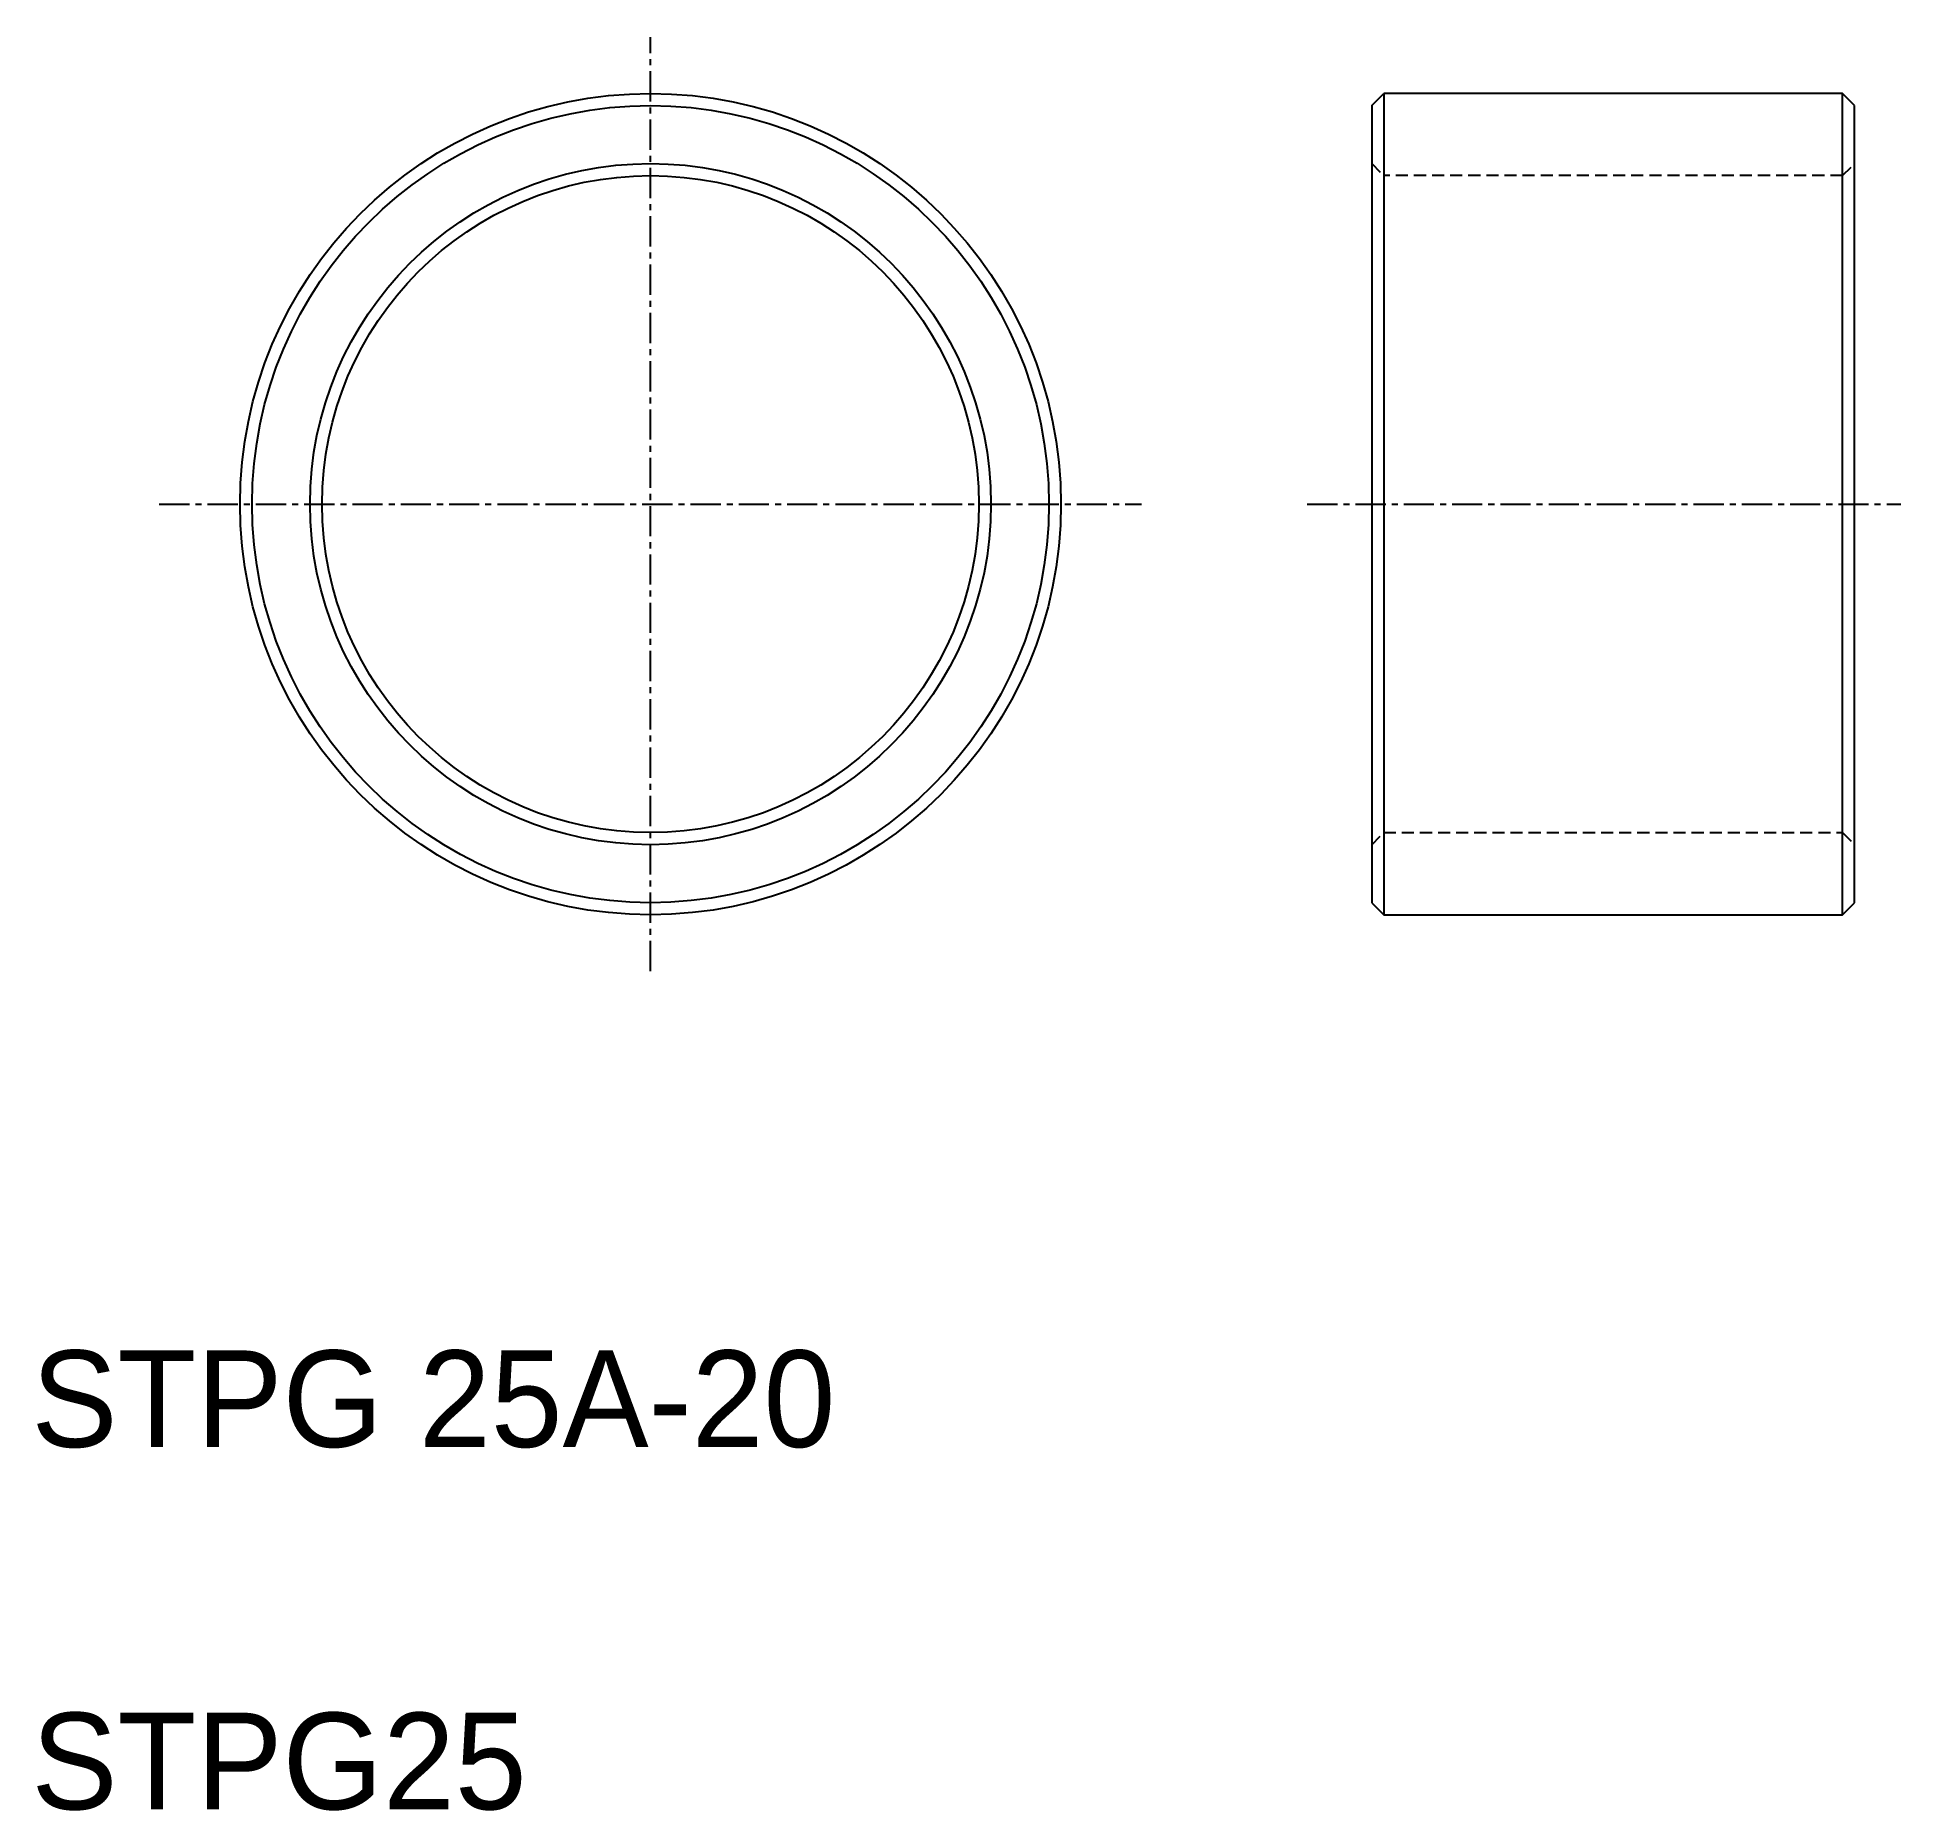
# Model space of a CAD drawing. Extents: x 10.2 to 87.4, y 9.9 to 83.4.
import ezdxf

# ---------------------------------------------------------------- set-up
doc = ezdxf.new("R2010")
doc.units = 0
doc.linetypes.add('CENTER', pattern=[2, 1.25, -0.25, 0.25, -0.25])
doc.linetypes.add('DASHED', pattern=[0.75, 0.5, -0.25])
doc.layers.get('0').update_dxf_attribs({"linetype": 'CONTINUOUS'})
doc.layers.add('CENTER', color=1, linetype='CENTER')

msp = doc.modelspace()

# ---------------------------------------------------------------- linework, layer by layer
at = {"color": 7, "linetype": 'CONTINUOUS'}
for p, q in [((65.511, 80.538), (66.011, 81.038)), ((65.511, 80.538), (65.511, 47.538)), ((85.011, 81.038), (66.011, 81.038)), ((66.011, 81.038), (66.011, 47.038)), ((85.011, 47.038), (85.011, 81.038)), ((85.511, 80.538), (85.011, 81.038)), ((85.511, 47.538), (85.511, 80.538)), ((65.511, 47.538), (66.011, 47.038)), ((85.011, 47.038), (85.511, 47.538)), ((66.011, 47.038), (85.011, 47.038))]:
    msp.add_line(p, q, dxfattribs=at)
at = {"color": 3, "linetype": 'DASHED'}
for p, q in [((65.511, 78.138), (66.011, 77.638)), ((85.011, 77.638), (85.511, 78.138)), ((85.011, 77.638), (66.011, 77.638)), ((65.511, 49.938), (66.011, 50.438)), ((66.011, 50.438), (85.011, 50.438)), ((85.011, 50.438), (85.511, 49.938))]:
    msp.add_line(p, q, dxfattribs=at)
at = {"color": 7, "linetype": 'CONTINUOUS'}
for radius in [17, 16.5, 14.1, 13.6]:
    msp.add_circle((35.641, 64.038), radius, dxfattribs=at)
at = {"layer": 'CENTER', "color": 1, "linetype": 'CENTER'}
for p, q in [((35.641, 44.708), (35.641, 83.367)), ((15.298, 64.038), (55.984, 64.038)), ((62.841, 64.038), (87.423, 64.038))]:
    msp.add_line(p, q, dxfattribs=at)

# ---------------------------------------------------------------- texts
at = {"color": 7, "linetype": 'CONTINUOUS'}
for s, p in [('STPG 25A-20', (10, 25)), ('STPG25', (10, 10))]:
    msp.add_text(s, height=4, dxfattribs=at).set_placement(p)

doc.saveas('drawing.dxf')
